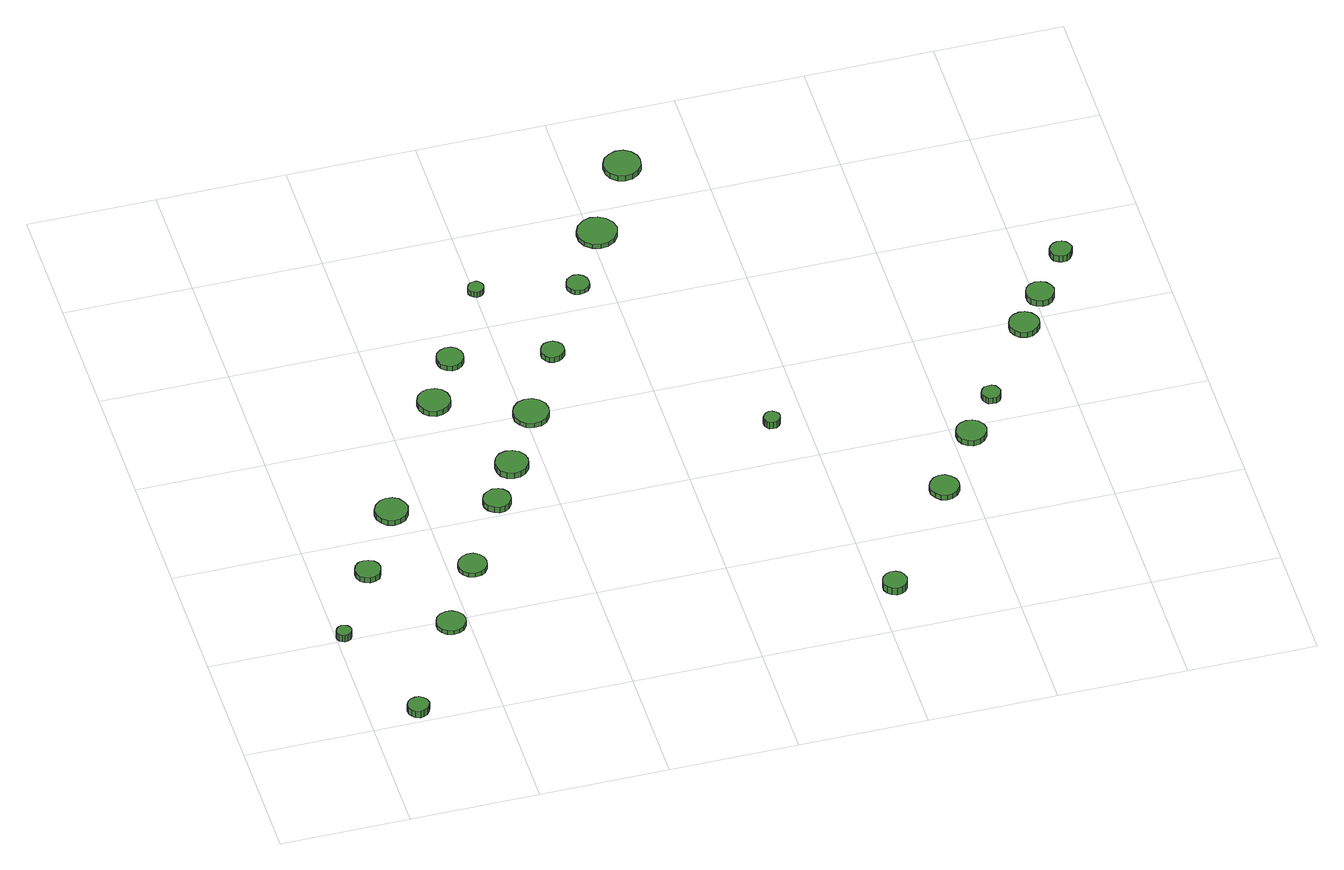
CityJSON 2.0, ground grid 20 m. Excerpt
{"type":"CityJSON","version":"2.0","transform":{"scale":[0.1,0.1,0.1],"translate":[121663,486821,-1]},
"CityObjects":{
"tree1":{"type":"SolitaryVegetationObject","attributes":{"function":"something"},"geometry":[{"type":"MultiSurface","lod":"1","boundaries":[[[0,1,2,3,4,5,6,7,8,9,10,11,12,13,14]],[[15,16,17,18,19,20,21,22,23,24,25,26,27,28,29]],[[0,29,28,1]],[[1,28,27,2]],[[2,27,26,3]],[[3,26,25,4]],[[4,25,24,5]],[[5,24,23,6]],[[6,23,22,7]],[[7,22,21,8]],[[8,21,20,9]],[[9,20,19,10]],[[10,19,18,11]],[[11,18,17,12]],[[12,17,16,13]],[[13,16,15,14]],[[14,15,29,0]]]}]},
"tree2":{"type":"SolitaryVegetationObject","attributes":{"function":"something"},"geometry":[{"type":"MultiSurface","lod":"1","boundaries":[[[30,31,32,33,34,35,36,37,38,39,40,41,42,43,44]],[[45,46,47,48,49,50,51,52,53,54,55,56,57,58,59]],[[30,59,58,31]],[[31,58,57,32]],[[32,57,56,33]],[[33,56,55,34]],[[34,55,54,35]],[[35,54,53,36]],[[36,53,52,37]],[[37,52,51,38]],[[38,51,50,39]],[[39,50,49,40]],[[40,49,48,41]],[[41,48,47,42]],[[42,47,46,43]],[[43,46,45,44]],[[44,45,59,30]]]}]},
"tree3":{"type":"SolitaryVegetationObject","attributes":{"function":"something"},"geometry":[{"type":"MultiSurface","lod":"1","boundaries":[[[60,61,62,63,64,65,66,67,68,69,70,71,72,73,74]],[[75,76,77,78,79,80,81,82,83,84,85,86,87,88,89]],[[60,89,88,61]],[[61,88,87,62]],[[62,87,86,63]],[[63,86,85,64]],[[64,85,84,65]],[[65,84,83,66]],[[66,83,82,67]],[[67,82,81,68]],[[68,81,80,69]],[[69,80,79,70]],[[70,79,78,71]],[[71,78,77,72]],[[72,77,76,73]],[[73,76,75,74]],[[74,75,89,60]]]}]},
"tree4":{"type":"SolitaryVegetationObject","attributes":{"function":"something"},"geometry":[{"type":"MultiSurface","lod":"1","boundaries":[[[90,91,92,93,94,95,96,97,98,99,100,101,102,103,104]],[[105,106,107,108,109,110,111,112,113,114,115,116,117,118,119]],[[90,119,118,91]],[[91,118,117,92]],[[92,117,116,93]],[[93,116,115,94]],[[94,115,114,95]],[[95,114,113,96]],[[96,113,112,97]],[[97,112,111,98]],[[98,111,110,99]],[[99,110,109,100]],[[100,109,108,101]],[[101,108,107,102]],[[102,107,106,103]],[[103,106,105,104]],[[104,105,119,90]]]}]},
"tree5":{"type":"SolitaryVegetationObject","attributes":{"function":"something"},"geometry":[{"type":"MultiSurface","lod":"1","boundaries":[[[120,121,122,123,124,125,126,127,128,129,130,131,132,133,134]],[[135,136,137,138,139,140,141,142,143,144,145,146,147,148,149]],[[120,149,148,121]],[[121,148,147,122]],[[122,147,146,123]],[[123,146,145,124]],[[124,145,144,125]],[[125,144,143,126]],[[126,143,142,127]],[[127,142,141,128]],[[128,141,140,129]],[[129,140,139,130]],[[130,139,138,131]],[[131,138,137,132]],[[132,137,136,133]],[[133,136,135,134]],[[134,135,149,120]]]}]},
"tree6":{"type":"SolitaryVegetationObject","attributes":{"function":"something"},"geometry":[{"type":"MultiSurface","lod":"1","boundaries":[[[150,151,152,153,154,155,156,157,158,159,160,161,162,163,164]],[[165,166,167,168,169,170,171,172,173,174,175,176,177,178,179]],[[150,179,178,151]],[[151,178,177,152]],[[152,177,176,153]],[[153,176,175,154]],[[154,175,174,155]],[[155,174,173,156]],[[156,173,172,157]],[[157,172,171,158]],[[158,171,170,159]],[[159,170,169,160]],[[160,169,168,161]],[[161,168,167,162]],[[162,167,166,163]],[[163,166,165,164]],[[164,165,179,150]]]}]},
"tree7":{"type":"SolitaryVegetationObject","attributes":{"function":"something"},"geometry":[{"type":"MultiSurface","lod":"1","boundaries":[[[180,181,182,183,184,185,186,187,188,189,190,191,192,193,194]],[[195,196,197,198,199,200,201,202,203,204,205,206,207,208,209]],[[180,209,208,181]],[[181,208,207,182]],[[182,207,206,183]],[[183,206,205,184]],[[184,205,204,185]],[[185,204,203,186]],[[186,203,202,187]],[[187,202,201,188]],[[188,201,200,189]],[[189,200,199,190]],[[190,199,198,191]],[[191,198,197,192]],[[192,197,196,193]],[[193,196,195,194]],[[194,195,209,180]]]}]},
"tree8":{"type":"SolitaryVegetationObject","attributes":{"function":"something"},"geometry":[{"type":"MultiSurface","lod":"1","boundaries":[[[210,211,212,213,214,215,216,217,218,219,220,221,222,223,224]],[[225,226,227,228,229,230,231,232,233,234,235,236,237,238,239]],[[210,239,238,211]],[[211,238,237,212]],[[212,237,236,213]],[[213,236,235,214]],[[214,235,234,215]],[[215,234,233,216]],[[216,233,232,217]],[[217,232,231,218]],[[218,231,230,219]],[[219,230,229,220]],[[220,229,228,221]],[[221,228,227,222]],[[222,227,226,223]],[[223,226,225,224]],[[224,225,239,210]]]}]},
"tree9":{"type":"SolitaryVegetationObject","attributes":{"function":"something"},"geometry":[{"type":"MultiSurface","lod":"1","boundaries":[[[240,241,242,243,244,245,246,247,248,249,250,251,252,253,254]],[[255,256,257,258,259,260,261,262,263,264,265,266,267,268,269]],[[240,269,268,241]],[[241,268,267,242]],[[242,267,266,243]],[[243,266,265,244]],[[244,265,264,245]],[[245,264,263,246]],[[246,263,262,247]],[[247,262,261,248]],[[248,261,260,249]],[[249,260,259,250]],[[250,259,258,251]],[[251,258,257,252]],[[252,257,256,253]],[[253,256,255,254]],[[254,255,269,240]]]}]},
"tree10":{"type":"SolitaryVegetationObject","attributes":{"function":"something"},"geometry":[{"type":"MultiSurface","lod":"1","boundaries":[[[270,271,272,273,274,275,276,277,278,279,280,281,282,283,284]],[[285,286,287,288,289,290,291,292,293,294,295,296,297,298,299]],[[270,299,298,271]],[[271,298,297,272]],[[272,297,296,273]],[[273,296,295,274]],[[274,295,294,275]],[[275,294,293,276]],[[276,293,292,277]],[[277,292,291,278]],[[278,291,290,279]],[[279,290,289,280]],[[280,289,288,281]],[[281,288,287,282]],[[282,287,286,283]],[[283,286,285,284]],[[284,285,299,270]]]}]},
"tree11":{"type":"SolitaryVegetationObject","attributes":{"function":"something"},"geometry":[{"type":"MultiSurface","lod":"1","boundaries":[[[300,301,302,303,304,305,306,307,308,309,310,311,312,313,314]],[[315,316,317,318,319,320,321,322,323,324,325,326,327,328,329]],[[300,329,328,301]],[[301,328,327,302]],[[302,327,326,303]],[[303,326,325,304]],[[304,325,324,305]],[[305,324,323,306]],[[306,323,322,307]],[[307,322,321,308]],[[308,321,320,309]],[[309,320,319,310]],[[310,319,318,311]],[[311,318,317,312]],[[312,317,316,313]],[[313,316,315,314]],[[314,315,329,300]]]}]},
"tree12":{"type":"SolitaryVegetationObject","attributes":{"function":"something"},"geometry":[{"type":"MultiSurface","lod":"1","boundaries":[[[330,331,332,333,334,335,336,337,338,339,340,341,342,343,344]],[[345,346,347,348,349,350,351,352,353,354,355,356,357,358,359]],[[330,359,358,331]],[[331,358,357,332]],[[332,357,356,333]],[[333,356,355,334]],[[334,355,354,335]],[[335,354,353,336]],[[336,353,352,337]],[[337,352,351,338]],[[338,351,350,339]],[[339,350,349,340]],[[340,349,348,341]],[[341,348,347,342]],[[342,347,346,343]],[[343,346,345,344]],[[344,345,359,330]]]}]},
"tree13":{"type":"SolitaryVegetationObject","attributes":{"function":"something"},"geometry":[{"type":"MultiSurface","lod":"1","boundaries":[[[360,361,362,363,364,365,366,367,368,369,370,371,372,373,374]],[[375,376,377,378,379,380,381,382,383,384,385,386,387,388,389]],[[360,389,388,361]],[[361,388,387,362]],[[362,387,386,363]],[[363,386,385,364]],[[364,385,384,365]],[[365,384,383,366]],[[366,383,382,367]],[[367,382,381,368]],[[368,381,380,369]],[[369,380,379,370]],[[370,379,378,371]],[[371,378,377,372]],[[372,377,376,373]],[[373,376,375,374]],[[374,375,389,360]]]}]},
"tree14":{"type":"SolitaryVegetationObject","attributes":{"function":"something"},"geometry":[{"type":"MultiSurface","lod":"1","boundaries":[[[390,391,392,393,394,395,396,397,398,399,400,401,402,403,404]],[[405,406,407,408,409,410,411,412,413,414,415,416,417,418,419]],[[390,419,418,391]],[[391,418,417,392]],[[392,417,416,393]],[[393,416,415,394]],[[394,415,414,395]],[[395,414,413,396]],[[396,413,412,397]],[[397,412,411,398]],[[398,411,410,399]],[[399,410,409,400]],[[400,409,408,401]],[[401,408,407,402]],[[402,407,406,403]],[[403,406,405,404]],[[404,405,419,390]]]}]},
"tree15":{"type":"SolitaryVegetationObject","attributes":{"function":"something"},"geometry":[{"type":"MultiSurface","lod":"1","boundaries":[[[420,421,422,423,424,425,426,427,428,429,430,431,432,433,434]],[[435,436,437,438,439,440,441,442,443,444,445,446,447,448,449]],[[420,449,448,421]],[[421,448,447,422]],[[422,447,446,423]],[[423,446,445,424]],[[424,445,444,425]],[[425,444,443,426]],[[426,443,442,427]],[[427,442,441,428]],[[428,441,440,429]],[[429,440,439,430]],[[430,439,438,431]],[[431,438,437,432]],[[432,437,436,433]],[[433,436,435,434]],[[434,435,449,420]]]}]},
"tree16":{"type":"SolitaryVegetationObject","attributes":{"function":"something"},"geometry":[{"type":"MultiSurface","lod":"1","boundaries":[[[450,451,452,453,454,455,456,457,458,459,460,461,462,463,464]],[[465,466,467,468,469,470,471,472,473,474,475,476,477,478,479]],[[450,479,478,451]],[[451,478,477,452]],[[452,477,476,453]],[[453,476,475,454]],[[454,475,474,455]],[[455,474,473,456]],[[456,473,472,457]],[[457,472,471,458]],[[458,471,470,459]],[[459,470,469,460]],[[460,469,468,461]],[[461,468,467,462]],[[462,467,466,463]],[[463,466,465,464]],[[464,465,479,450]]]}]},
"tree17":{"type":"SolitaryVegetationObject","attributes":{"function":"something"},"geometry":[{"type":"MultiSurface","lod":"1","boundaries":[[[480,481,482,483,484,485,486,487,488,489,490,491,492,493,494]],[[495,496,497,498,499,500,501,502,503,504,505,506,507,508,509]],[[480,509,508,481]],[[481,508,507,482]],[[482,507,506,483]],[[483,506,505,484]],[[484,505,504,485]],[[485,504,503,486]],[[486,503,502,487]],[[487,502,501,488]],[[488,501,500,489]],[[489,500,499,490]],[[490,499,498,491]],[[491,498,497,492]],[[492,497,496,493]],[[493,496,495,494]],[[494,495,509,480]]]}]},
"tree18":{"type":"SolitaryVegetationObject","attributes":{"function":"something"},"geometry":[{"type":"MultiSurface","lod":"1","boundaries":[[[510,511,512,513,514,515,516,517,518,519,520,521,522,523,524]],[[525,526,527,528,529,530,531,532,533,534,535,536,537,538,539]],[[510,539,538,511]],[[511,538,537,512]],[[512,537,536,513]],[[513,536,535,514]],[[514,535,534,515]],[[515,534,533,516]],[[516,533,532,517]],[[517,532,531,518]],[[518,531,530,519]],[[519,530,529,520]],[[520,529,528,521]],[[521,528,527,522]],[[522,527,526,523]],[[523,526,525,524]],[[524,525,539,510]]]}]},
"tree19":{"type":"SolitaryVegetationObject","attributes":{"function":"something"},"geometry":[{"type":"MultiSurface","lod":"1","boundaries":[[[540,541,542,543,544,545,546,547,548,549,550,551,552,553,554]],[[555,556,557,558,559,560,561,562,563,564,565,566,567,568,569]],[[540,569,568,541]],[[541,568,567,542]],[[542,567,566,543]],[[543,566,565,544]],[[544,565,564,545]],[[545,564,563,546]],[[546,563,562,547]],[[547,562,561,548]],[[548,561,560,549]],[[549,560,559,550]],[[550,559,558,551]],[[551,558,557,552]],[[552,557,556,553]],[[553,556,555,554]],[[554,555,569,540]]]}]},
"tree20":{"type":"SolitaryVegetationObject","attributes":{"function":"something"},"geometry":[{"type":"MultiSurface","lod":"1","boundaries":[[[570,571,572,573,574,575,576,577,578,579,580,581,582,583,584]],[[585,586,587,588,589,590,591,592,593,594,595,596,597,598,599]],[[570,599,598,571]],[[571,598,597,572]],[[572,597,596,573]],[[573,596,595,574]],[[574,595,594,575]],[[575,594,593,576]],[[576,593,592,577]],[[577,592,591,578]],[[578,591,590,579]],[[579,590,589,580]],[[580,589,588,581]],[[581,588,587,582]],[[582,587,586,583]],[[583,586,585,584]],[[584,585,599,570]]]}]},
"tree21":{"type":"SolitaryVegetationObject","attributes":{"function":"something"},"geometry":[{"type":"MultiSurface","lod":"1","boundaries":[[[600,601,602,603,604,605,606,607,608,609,610,611,612,613,614]],[[615,616,617,618,619,620,621,622,623,624,625,626,627,628,629]],[[600,629,628,601]],[[601,628,627,602]],[[602,627,626,603]],[[603,626,625,604]],[[604,625,624,605]],[[605,624,623,606]],[[606,623,622,607]],[[607,622,621,608]],[[608,621,620,609]],[[609,620,619,610]],[[610,619,618,611]],[[611,618,617,612]],[[612,617,616,613]],[[613,616,615,614]],[[614,615,629,600]]]}]},
"tree22":{"type":"SolitaryVegetationObject","attributes":{"function":"something"},"geometry":[{"type":"MultiSurface","lod":"1","boundaries":[[[630,631,632,633,634,635,636,637,638,639,640,641,642,643,644]],[[645,646,647,648,649,650,651,652,653,654,655,656,657,658,659]],[[630,659,658,631]],[[631,658,657,632]],[[632,657,656,633]],[[633,656,655,634]],[[634,655,654,635]],[[635,654,653,636]],[[636,653,652,637]],[[637,652,651,638]],[[638,651,650,639]],[[639,650,649,640]],[[640,649,648,641]],[[641,648,647,642]],[[642,647,646,643]],[[643,646,645,644]],[[644,645,659,630]]]}]},
"tree23":{"type":"SolitaryVegetationObject","attributes":{"function":"something"},"geometry":[{"type":"MultiSurface","lod":"1","boundaries":[[[660,661,662,663,664,665,666,667,668,669,670,671,672,673,674]],[[675,676,677,678,679,680,681,682,683,684,685,686,687,688,689]],[[660,689,688,661]],[[661,688,687,662]],[[662,687,686,663]],[[663,686,685,664]],[[664,685,684,665]],[[665,684,683,666]],[[666,683,682,667]],[[667,682,681,668]],[[668,681,680,669]],[[669,680,679,670]],[[670,679,678,671]],[[671,678,677,672]],[[672,677,676,673]],[[673,676,675,674]],[[674,675,689,660]]]}]},
"tree24":{"type":"SolitaryVegetationObject","attributes":{"function":"something"},"geometry":[{"type":"MultiSurface","lod":"1","boundaries":[[[690,691,692,693,694,695,696,697,698,699,700,701,702,703,704]],[[705,706,707,708,709,710,711,712,713,714,715,716,717,718,719]],[[690,719,718,691]],[[691,718,717,692]],[[692,717,716,693]],[[693,716,715,694]],[[694,715,714,695]],[[695,714,713,696]],[[696,713,712,697]],[[697,712,711,698]],[[698,711,710,699]],[[699,710,709,700]],[[700,709,708,701]],[[701,708,707,702]],[[702,707,706,703]],[[703,706,705,704]],[[704,705,719,690]]]}]}
},
"vertices":[
[24,208,20],[23,212,20],[20,216,20],[16,218,20],[11,219,20],[7,218,20],[3,214,20],[1,210,20],[1,205,20],[3,201,20],[7,198,20],[11,196,20],[16,197,20],[20,199,20],[23,203,20],[23,203,7],[20,199,7],[16,197,7],[11,196,7],[7,198,7],[3,201,7],[1,205,7],[1,210,7],[3,214,7],[7,218,7],[11,219,7],[16,218,7],[20,216,7],[23,212,7],[24,208,7],
[91,18,25],[89,25,25],[85,30,25],[79,34,25],[73,34,25],[66,32,25],[61,28,25],[58,22,25],[58,15,25],[61,9,25],[66,4,25],[73,2,25],[79,3,25],[85,6,25],[89,12,25],[89,12,12],[85,6,12],[79,3,12],[73,2,12],[66,4,12],[61,9,12],[58,15,12],[58,22,12],[61,28,12],[66,32,12],[73,34,12],[79,34,12],[85,30,12],[89,25,12],[91,18,12],
[103,330,17],[101,338,17],[97,344,17],[89,348,17],[81,349,17],[73,347,17],[67,341,17],[64,334,17],[64,326,17],[67,318,17],[73,313,17],[81,310,17],[89,311,17],[97,315,17],[101,322,17],[101,322,7],[97,315,7],[89,311,7],[81,310,7],[73,313,7],[67,318,7],[64,326,7],[64,334,7],[67,341,7],[73,347,7],[81,349,7],[89,348,7],[97,344,7],[101,338,7],[103,330,7],
[195,189,16],[193,198,16],[187,205,16],[179,210,16],[170,211,16],[161,208,16],[154,202,16],[150,193,16],[150,184,16],[154,176,16],[161,170,16],[170,167,16],[179,168,16],[187,172,16],[193,180,16],[193,180,8],[187,172,8],[179,168,8],[170,167,8],[161,170,8],[154,176,8],[150,184,8],[150,193,8],[154,202,8],[161,208,8],[170,211,8],[179,210,8],[187,205,8],[193,198,8],[195,189,8],
[178,447,16],[175,457,16],[169,466,16],[160,471,16],[150,472,16],[140,469,16],[132,462,16],[127,452,16],[127,442,16],[132,432,16],[140,425,16],[150,422,16],[160,423,16],[169,428,16],[175,437,16],[175,437,6],[169,428,6],[160,423,6],[150,422,6],[140,425,6],[132,432,6],[127,442,6],[127,452,6],[132,462,6],[140,469,6],[150,472,6],[160,471,6],[169,466,6],[175,457,6],[178,447,6],
[259,302,15],[257,311,15],[252,318,15],[244,323,15],[235,324,15],[226,321,15],[219,315,15],[215,307,15],[215,297,15],[219,289,15],[226,283,15],[235,280,15],[244,281,15],[252,285,15],[257,293,15],[257,293,7],[252,285,7],[244,281,7],[235,280,7],[226,283,7],[219,289,7],[215,297,7],[215,307,7],[219,315,7],[226,321,7],[235,324,7],[244,323,7],[252,318,7],[257,311,7],[259,302,7],
[331,427,17],[329,436,17],[324,443,17],[317,447,17],[308,448,17],[300,445,17],[293,440,17],[289,432,17],[289,423,17],[293,415,17],[300,409,17],[308,406,17],[317,407,17],[324,411,17],[329,419,17],[329,419,6],[324,411,6],[317,407,6],[308,406,6],[300,409,6],[293,415,6],[289,423,6],[289,432,6],[293,440,6],[300,445,6],[308,448,6],[317,447,6],[324,443,6],[329,436,6],[331,427,6],
[302,659,16],[300,669,16],[294,678,16],[285,683,16],[274,684,16],[264,681,16],[256,674,16],[252,664,16],[252,654,16],[256,644,16],[264,637,16],[274,634,16],[285,635,16],[294,640,16],[300,648,16],[300,648,6],[294,640,6],[285,635,6],[274,634,6],[264,637,6],[256,644,6],[252,654,6],[252,664,6],[256,674,6],[264,681,6],[274,684,6],[285,683,6],[294,678,6],[300,669,6],[302,659,6],
[377,497,17],[375,507,17],[368,516,17],[359,521,17],[349,522,17],[339,519,17],[331,512,17],[327,502,17],[327,492,17],[331,482,17],[339,475,17],[349,472,17],[359,473,17],[368,478,17],[375,487,17],[375,487,6],[368,478,6],[359,473,6],[349,472,6],[339,475,6],[331,482,6],[327,492,6],[327,502,6],[331,512,6],[339,519,6],[349,522,6],[359,521,6],[368,516,6],[375,507,6],[377,497,6],
[346,743,16],[344,752,16],[339,759,16],[332,763,16],[323,764,16],[315,761,16],[308,755,16],[305,747,16],[305,739,16],[308,731,16],[315,725,16],[323,722,16],[332,723,16],[339,727,16],[344,734,16],[344,734,7],[339,727,7],[332,723,7],[323,722,7],[315,725,7],[308,731,7],[305,739,7],[305,747,7],[308,755,7],[315,761,7],[323,764,7],[332,763,7],[339,759,7],[344,752,7],[346,743,7],
[437,598,15],[435,609,15],[428,618,15],[418,624,15],[407,625,15],[396,622,15],[388,614,15],[383,604,15],[383,592,15],[388,582,15],[396,574,15],[407,571,15],[418,572,15],[428,577,15],[435,587,15],[435,587,6],[428,577,6],[418,572,6],[407,571,6],[396,574,6],[388,582,6],[383,592,6],[383,604,6],[388,614,6],[396,622,6],[407,625,6],[418,624,6],[428,618,6],[435,609,6],[437,598,6],
[415,878,17],[414,883,17],[411,887,17],[407,890,17],[402,890,17],[397,889,17],[393,885,17],[391,881,17],[391,876,17],[393,871,17],[397,868,17],[402,866,17],[407,867,17],[411,869,17],[414,873,17],[414,873,7],[411,869,7],[407,867,7],[402,866,7],[397,868,7],[393,871,7],[391,876,7],[391,881,7],[393,885,7],[397,889,7],[402,890,7],[407,890,7],[411,887,7],[414,883,7],[415,878,7],
[494,718,16],[493,725,16],[488,731,16],[482,735,16],[474,735,16],[467,733,16],[462,728,16],[459,721,16],[459,714,16],[462,707,16],[467,702,16],[474,700,16],[482,701,16],[488,704,16],[493,710,16],[493,710,6],[488,704,6],[482,701,6],[474,700,6],[467,702,6],[462,707,6],[459,714,6],[459,721,6],[462,728,6],[467,733,6],[474,735,6],[482,735,6],[488,731,6],[493,725,6],[494,718,6],
[569,848,15],[568,855,15],[564,861,15],[557,865,15],[550,866,15],[543,863,15],[538,859,15],[535,852,15],[535,845,15],[538,838,15],[543,833,15],[550,831,15],[557,832,15],[564,835,15],[568,841,15],[568,841,7],[564,835,7],[557,832,7],[550,831,7],[543,833,7],[538,838,7],[535,845,7],[535,852,7],[538,859,7],[543,863,7],[550,866,7],[557,865,7],[564,861,7],[568,855,7],[569,848,7],
[849,92,21],[847,100,21],[843,106,21],[836,110,21],[828,111,21],[821,108,21],[815,103,21],[812,96,21],[812,88,21],[815,81,21],[821,76,21],[828,73,21],[836,74,21],[843,78,21],[847,84,21],[847,84,8],[843,78,8],[836,74,8],[828,73,8],[821,76,8],[815,81,8],[812,88,8],[812,96,8],[815,103,8],[821,108,8],[828,111,8],[836,110,8],[843,106,8],[847,100,8],[849,92,8],
[762,482,22],[761,487,22],[758,491,22],[753,494,22],[748,495,22],[743,493,22],[739,489,22],[737,485,22],[737,479,22],[739,475,22],[743,471,22],[748,470,22],[753,470,22],[758,473,22],[761,477,22],[761,477,9],[758,473,9],[753,470,9],[748,470,9],[743,471,9],[739,475,9],[737,479,9],[737,485,9],[739,489,9],[743,493,9],[748,495,9],[753,494,9],[758,491,9],[761,487,9],[762,482,9],
[641,949,15],[638,962,15],[630,972,15],[619,978,15],[607,980,15],[595,976,15],[585,967,15],[580,956,15],[580,943,15],[585,931,15],[595,923,15],[607,919,15],[619,920,15],[630,926,15],[638,937,15],[638,937,7],[630,926,7],[619,920,7],[607,919,7],[595,923,7],[585,931,7],[580,943,7],[580,956,7],[585,967,7],[595,976,7],[607,980,7],[619,978,7],[630,972,7],[638,962,7],[641,949,7],
[713,1079,17],[711,1090,17],[704,1100,17],[694,1106,17],[682,1107,17],[671,1103,17],[662,1096,17],[657,1085,17],[657,1073,17],[662,1062,17],[671,1054,17],[682,1051,17],[694,1052,17],[704,1058,17],[711,1067,17],[711,1067,7],[704,1058,7],[694,1052,7],[682,1051,7],[671,1054,7],[662,1062,7],[657,1073,7],[657,1085,7],[662,1096,7],[671,1103,7],[682,1107,7],[694,1106,7],[704,1100,7],[711,1090,7],[713,1079,7],
[981,277,15],[979,286,15],[973,294,15],[965,299,15],[956,300,15],[947,297,15],[940,290,15],[936,282,15],[936,272,15],[940,264,15],[947,257,15],[956,254,15],[965,255,15],[973,260,15],[979,268,15],[979,268,6],[973,260,6],[965,255,6],[956,254,6],[947,257,6],[940,264,6],[936,272,6],[936,282,6],[940,290,6],[947,297,6],[956,300,6],[965,299,6],[973,294,6],[979,286,6],[981,277,6],
[1052,380,16],[1050,389,16],[1044,397,16],[1036,402,16],[1026,403,16],[1017,400,16],[1010,394,16],[1006,385,16],[1006,375,16],[1010,366,16],[1017,360,16],[1026,357,16],[1036,358,16],[1044,363,16],[1050,371,16],[1050,371,6],[1044,363,6],[1036,358,6],[1026,357,6],[1017,360,6],[1010,366,6],[1006,375,6],[1006,385,6],[1010,394,6],[1017,400,6],[1026,403,6],[1036,402,6],[1044,397,6],[1050,389,6],[1052,380,6],
[1094,452,17],[1092,458,17],[1089,463,17],[1084,466,17],[1078,466,17],[1072,465,17],[1068,461,17],[1065,455,17],[1065,449,17],[1068,443,17],[1072,439,17],[1078,438,17],[1084,438,17],[1089,441,17],[1092,446,17],[1092,446,6],[1089,441,6],[1084,438,6],[1078,438,6],[1072,439,6],[1068,443,6],[1065,449,6],[1065,455,6],[1068,461,6],[1072,465,6],[1078,466,6],[1084,466,6],[1089,463,6],[1092,458,6],[1094,452,6],
[1191,586,16],[1189,595,16],[1183,603,16],[1175,608,16],[1166,609,16],[1156,606,16],[1149,600,16],[1145,591,16],[1145,581,16],[1149,572,16],[1156,566,16],[1166,563,16],[1175,564,16],[1183,569,16],[1189,577,16],[1189,577,6],[1183,569,6],[1175,564,6],[1166,563,6],[1156,566,6],[1149,572,6],[1145,581,6],[1145,591,6],[1149,600,6],[1156,606,6],[1166,609,6],[1175,608,6],[1183,603,6],[1189,595,6],[1191,586,6],
[1230,644,17],[1228,652,17],[1222,660,17],[1215,664,17],[1206,665,17],[1197,662,17],[1190,656,17],[1187,648,17],[1187,639,17],[1190,631,17],[1197,625,17],[1206,622,17],[1215,623,17],[1222,627,17],[1228,635,17],[1228,635,6],[1222,627,6],[1215,623,6],[1206,622,6],[1197,625,6],[1190,631,6],[1187,639,6],[1187,648,6],[1190,656,6],[1197,662,6],[1206,665,6],[1215,664,6],[1222,660,6],[1228,652,6],[1230,644,6],
[1280,723,18],[1278,730,18],[1274,736,18],[1268,739,18],[1261,740,18],[1255,738,18],[1249,733,18],[1246,727,18],[1246,720,18],[1249,713,18],[1255,709,18],[1261,707,18],[1268,707,18],[1274,711,18],[1278,717,18],[1278,717,6],[1274,711,6],[1268,707,6],[1261,707,6],[1255,709,6],[1249,713,6],[1246,720,6],[1246,727,6],[1249,733,6],[1255,738,6],[1261,740,6],[1268,739,6],[1274,736,6],[1278,730,6],[1280,723,6]
]}
